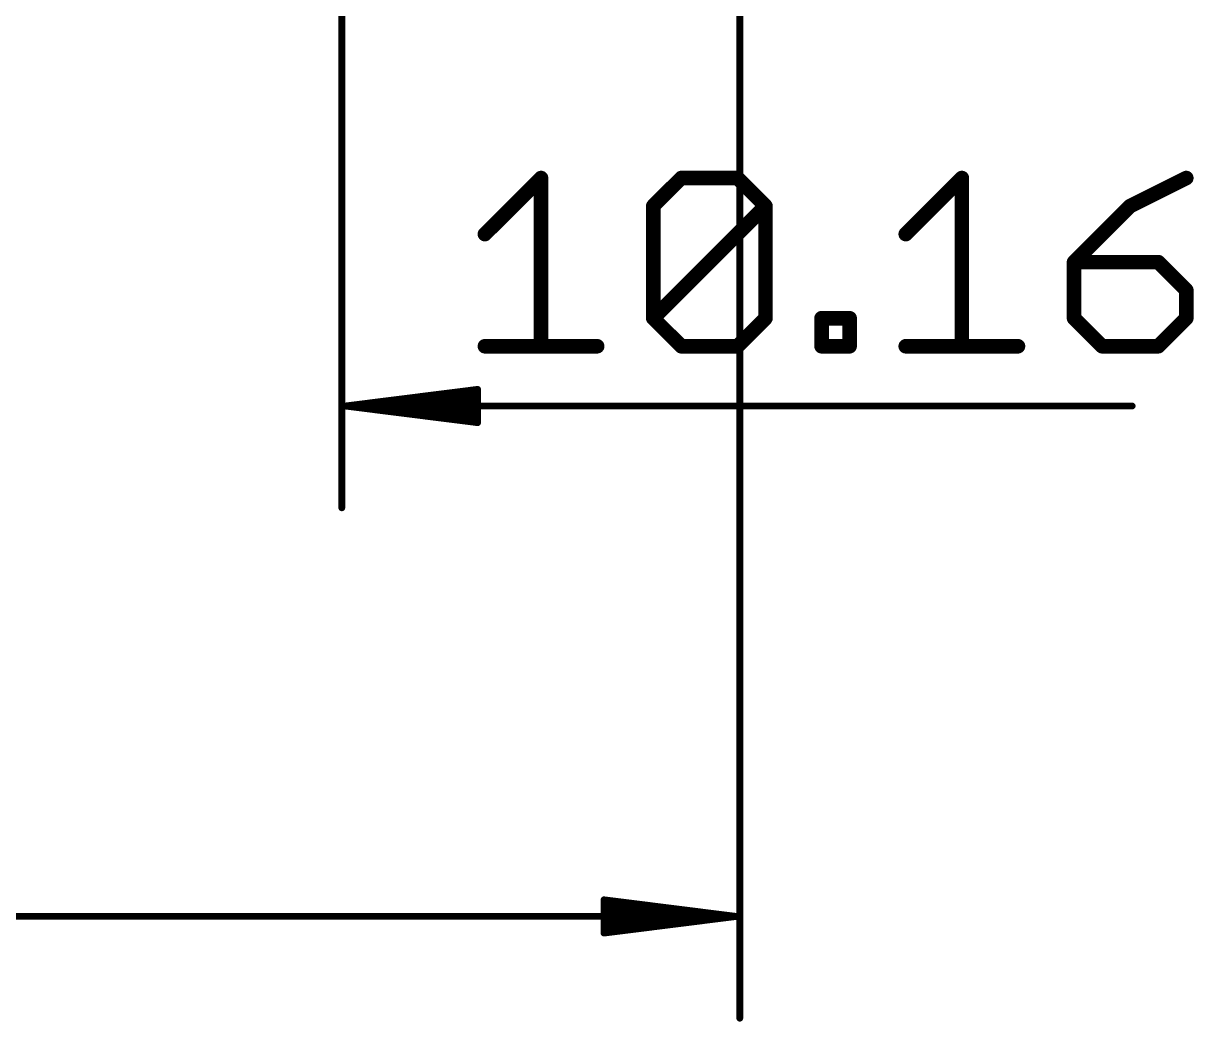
# Model space of a CAD drawing. Extents: x -11.4 to 63.7, y -19.8 to 38.7.
# Drawn here: x 34.54 to 56.95, y -19.8 to -0.67 of the extents above; entities that cross this region are included whole.
import ezdxf

# ---------------------------------------------------------------- set-up
doc = ezdxf.new("R2010")
doc.units = 0
doc.layers.add('47', color=253, linetype='CONTINUOUS')

msp = doc.modelspace()

# ---------------------------------------------------------------- linework, layer by layer
at = {"layer": '47'}
for points, const_width in [([(48.26, 12.7), (48.26, -19.73)], 0.13), ([(40.64, 2.54), (40.64, -9.951)], 0.13), ([(43.3797, -4.7074), (44.4542, -3.6329)], 0.2794), ([(44.4542, -3.6329), (44.4542, -6.8563)], 0.2794), ([(46.6025, -4.1702), (47.1397, -3.6329)], 0.2794), ([(47.1397, -3.6329), (48.2141, -3.6329)], 0.2794), ([(48.2141, -3.6329), (48.7514, -4.1702)], 0.2794), ([(51.4366, -4.7074), (52.511, -3.6329)], 0.2794), ([(52.511, -3.6329), (52.511, -6.8563)], 0.2794), ([(56.8082, -3.6329), (55.7338, -4.1702)], 0.2794), ([(46.6025, -6.3191), (46.6025, -4.1702)], 0.2794), ([(46.6025, -6.3191), (48.7514, -4.1702)], 0.2794), ([(48.7514, -4.1702), (48.7514, -6.3191)], 0.2794), ([(55.7338, -4.1702), (54.6593, -5.2446)], 0.2794), ([(54.6593, -5.2446), (54.6593, -6.3191)], 0.2794), ([(56.271, -5.2446), (54.6593, -5.2446)], 0.2794), ([(56.8082, -5.7819), (56.271, -5.2446)], 0.2794), ([(56.8082, -6.3191), (56.8082, -5.7819)], 0.2794), ([(47.1397, -6.8563), (46.6025, -6.3191)], 0.2794), ([(48.7514, -6.3191), (48.2141, -6.8563)], 0.2794), ([(49.8252, -6.8563), (49.8252, -6.3191)], 0.2794), ([(49.8252, -6.3191), (50.3624, -6.3191)], 0.2794), ([(50.3624, -6.3191), (50.3624, -6.8563)], 0.2794), ([(54.6593, -6.3191), (55.1966, -6.8563)], 0.2794), ([(56.271, -6.8563), (56.8082, -6.3191)], 0.2794), ([(43.3797, -6.8563), (45.5286, -6.8563)], 0.2794), ([(48.2141, -6.8563), (47.1397, -6.8563)], 0.2794), ([(50.3624, -6.8563), (49.8252, -6.8563)], 0.2794), ([(51.4366, -6.8563), (53.5855, -6.8563)], 0.2794), ([(55.1966, -6.8563), (56.271, -6.8563)], 0.2794), ([(40.705, -8.001), (43.24, -7.6818)], 0.13), ([(43.24, -7.6818), (43.24, -8.3202)], 0.13), ([(40.705, -8.001), (43.24, -7.741)], 0.13), ([(40.705, -8.001), (43.24, -7.871)], 0.13), ([(40.705, -8.001), (55.7719, -8.001)], 0.13), ([(43.24, -8.3202), (40.705, -8.001)], 0.13), ([(43.24, -8.131), (40.705, -8.001)], 0.13), ([(43.24, -8.261), (40.705, -8.001)], 0.13), ([(48.195, -17.78), (45.66, -17.4608)], 0.13), ([(45.66, -17.4608), (45.66, -18.0992)], 0.13), ([(48.195, -17.78), (45.66, -17.52)], 0.13), ([(48.195, -17.78), (45.66, -17.65)], 0.13), ([(2.732, -17.78), (48.195, -17.78)], 0.13), ([(45.66, -18.0992), (48.195, -17.78)], 0.13), ([(45.66, -17.91), (48.195, -17.78)], 0.13), ([(45.66, -18.04), (48.195, -17.78)], 0.13)]:
    msp.add_lwpolyline(points, dxfattribs=dict(at, const_width=const_width))
for points, const_width in [([(44.524, -3.6329, 1), (44.3843, -3.6329)], 0.1397), ([(44.5035, -3.6823, 1), (44.4048, -3.5836)], 0.1397), ([(47.1397, -3.5631, 1), (47.1397, -3.7028)], 0.1397), ([(47.1891, -3.6823, 1), (47.0903, -3.5836)], 0.1397), ([(48.2635, -3.5836, 1), (48.1647, -3.6823)], 0.1397), ([(48.2141, -3.7028, 1), (48.2141, -3.5631)], 0.1397), ([(52.5809, -3.6329, 1), (52.4412, -3.6329)], 0.1397), ([(52.5604, -3.6823, 1), (52.4616, -3.5836)], 0.1397), ([(56.8395, -3.6954, 1), (56.777, -3.5705)], 0.1397), ([(46.6723, -4.1702, 1), (46.5326, -4.1702)], 0.1397), ([(48.8212, -4.1702, 1), (48.6815, -4.1702)], 0.1397), ([(48.8007, -4.2196, 1), (48.702, -4.1208)], 0.1397), ([(55.7832, -4.2196, 1), (55.6844, -4.1208)], 0.1397), ([(46.5531, -4.1208, 1), (46.6518, -4.2196)], 0.1397), ([(48.702, -4.2196, 1), (48.8007, -4.1208)], 0.1397), ([(55.7025, -4.1077, 1), (55.765, -4.2326)], 0.1397), ([(43.3303, -4.658, 1), (43.4291, -4.7568)], 0.1397), ([(51.3872, -4.658, 1), (51.486, -4.7568)], 0.1397), ([(54.7292, -5.2446, 1), (54.5895, -5.2446)], 0.1397), ([(54.6593, -5.1748, 1), (54.6593, -5.3145)], 0.1397), ([(54.6099, -5.1952, 1), (54.7087, -5.294)], 0.1397), ([(56.3204, -5.1952, 1), (56.2216, -5.294)], 0.1397), ([(56.271, -5.3145, 1), (56.271, -5.1748)], 0.1397), ([(56.8781, -5.7819, 1), (56.7384, -5.7819)], 0.1397), ([(56.7588, -5.8312, 1), (56.8576, -5.7325)], 0.1397), ([(46.5326, -6.3191, 1), (46.6723, -6.3191)], 0.1397), ([(46.6518, -6.2697, 1), (46.5531, -6.3685)], 0.1397), ([(46.5531, -6.2697, 1), (46.6518, -6.3685)], 0.1397), ([(48.6815, -6.3191, 1), (48.8212, -6.3191)], 0.1397), ([(48.8007, -6.3685, 1), (48.702, -6.2697)], 0.1397), ([(49.8951, -6.3191, 1), (49.7554, -6.3191)], 0.1397), ([(49.8252, -6.2492, 1), (49.8252, -6.3889)], 0.1397), ([(50.4323, -6.3191, 1), (50.2926, -6.3191)], 0.1397), ([(50.3624, -6.3889, 1), (50.3624, -6.2492)], 0.1397), ([(54.7087, -6.2697, 1), (54.6099, -6.3685)], 0.1397), ([(54.5895, -6.3191, 1), (54.7292, -6.3191)], 0.1397), ([(56.7384, -6.3191, 1), (56.8781, -6.3191)], 0.1397), ([(56.8576, -6.3685, 1), (56.7588, -6.2697)], 0.1397), ([(43.3797, -6.7865, 1), (43.3797, -6.9261)], 0.1397), ([(45.5286, -6.9261, 1), (45.5286, -6.7865)], 0.1397), ([(47.1397, -6.7865, 1), (47.1397, -6.9261)], 0.1397), ([(48.2141, -6.9261, 1), (48.2141, -6.7865)], 0.1397), ([(49.8252, -6.7865, 1), (49.8252, -6.9261)], 0.1397), ([(50.3624, -6.9261, 1), (50.3624, -6.7865)], 0.1397), ([(51.4366, -6.7865, 1), (51.4366, -6.9261)], 0.1397), ([(53.5855, -6.9261, 1), (53.5855, -6.7865)], 0.1397), ([(55.1966, -6.7865, 1), (55.1966, -6.9261)], 0.1397), ([(56.271, -6.9261, 1), (56.271, -6.7865)], 0.1397), ([(44.3843, -6.8563, 1), (44.524, -6.8563)], 0.1397), ([(47.0903, -6.9057, 1), (47.1891, -6.8069)], 0.1397), ([(48.1647, -6.8069, 1), (48.2635, -6.9057)], 0.1397), ([(49.7554, -6.8563, 1), (49.8951, -6.8563)], 0.1397), ([(50.2926, -6.8563, 1), (50.4323, -6.8563)], 0.1397), ([(52.4412, -6.8563, 1), (52.5809, -6.8563)], 0.1397), ([(55.1472, -6.9057, 1), (55.246, -6.8069)], 0.1397), ([(56.2216, -6.8069, 1), (56.3204, -6.9057)], 0.1397), ([(43.2725, -7.6818, 1), (43.2075, -7.6818)], 0.065), ([(43.2441, -7.714, 1), (43.2359, -7.6495)], 0.065), ([(43.2433, -7.7733, 1), (43.2367, -7.7087)], 0.065), ([(43.2417, -7.9035, 1), (43.2383, -7.8385)], 0.065), ([(40.705, -7.9685, 1), (40.705, -8.0335)], 0.065), ([(40.7091, -7.9688, 1), (40.7009, -8.0332)], 0.065), ([(40.7033, -7.9685, 1), (40.7067, -8.0335)], 0.065), ([(40.7067, -7.9685, 1), (40.7033, -8.0335)], 0.065), ([(40.7083, -7.9687, 1), (40.7017, -8.0333)], 0.065), ([(40.7017, -7.9687, 1), (40.7083, -8.0333)], 0.065), ([(40.7009, -7.9688, 1), (40.7091, -8.0332)], 0.065), ([(55.7719, -8.0335, 1), (55.7719, -7.9685)], 0.065), ([(43.2075, -8.3202, 1), (43.2725, -8.3202)], 0.065), ([(43.2359, -8.3525, 1), (43.2441, -8.288)], 0.065), ([(43.2367, -8.2933, 1), (43.2433, -8.2287)], 0.065), ([(43.2383, -8.1635, 1), (43.2417, -8.0985)], 0.065), ([(40.6075, -9.951, 1), (40.6725, -9.951)], 0.065), ([(45.6641, -17.4285, 1), (45.6559, -17.493)], 0.065), ([(45.6925, -17.4608, 1), (45.6275, -17.4608)], 0.065), ([(45.6633, -17.4877, 1), (45.6567, -17.5523)], 0.065), ([(45.6617, -17.6175, 1), (45.6583, -17.6825)], 0.065), ([(45.6583, -17.8775, 1), (45.6617, -17.9425)], 0.065), ([(48.1991, -17.8122, 1), (48.1909, -17.7478)], 0.065), ([(48.1909, -17.8122, 1), (48.1991, -17.7478)], 0.065), ([(48.1983, -17.8123, 1), (48.1917, -17.7477)], 0.065), ([(48.1917, -17.8123, 1), (48.1983, -17.7477)], 0.065), ([(48.1933, -17.8125, 1), (48.1967, -17.7475)], 0.065), ([(48.1967, -17.8125, 1), (48.1933, -17.7475)], 0.065), ([(48.195, -17.8125, 1), (48.195, -17.7475)], 0.065), ([(45.6567, -18.0077, 1), (45.6633, -18.0723)], 0.065), ([(45.6559, -18.067, 1), (45.6641, -18.1315)], 0.065), ([(45.6275, -18.0992, 1), (45.6925, -18.0992)], 0.065), ([(48.2275, -19.73, 1), (48.2925, -19.73)], 0.065)]:
    msp.add_lwpolyline(points, format="xyb", dxfattribs=dict(at, const_width=const_width))

doc.saveas('drawing.dxf')
